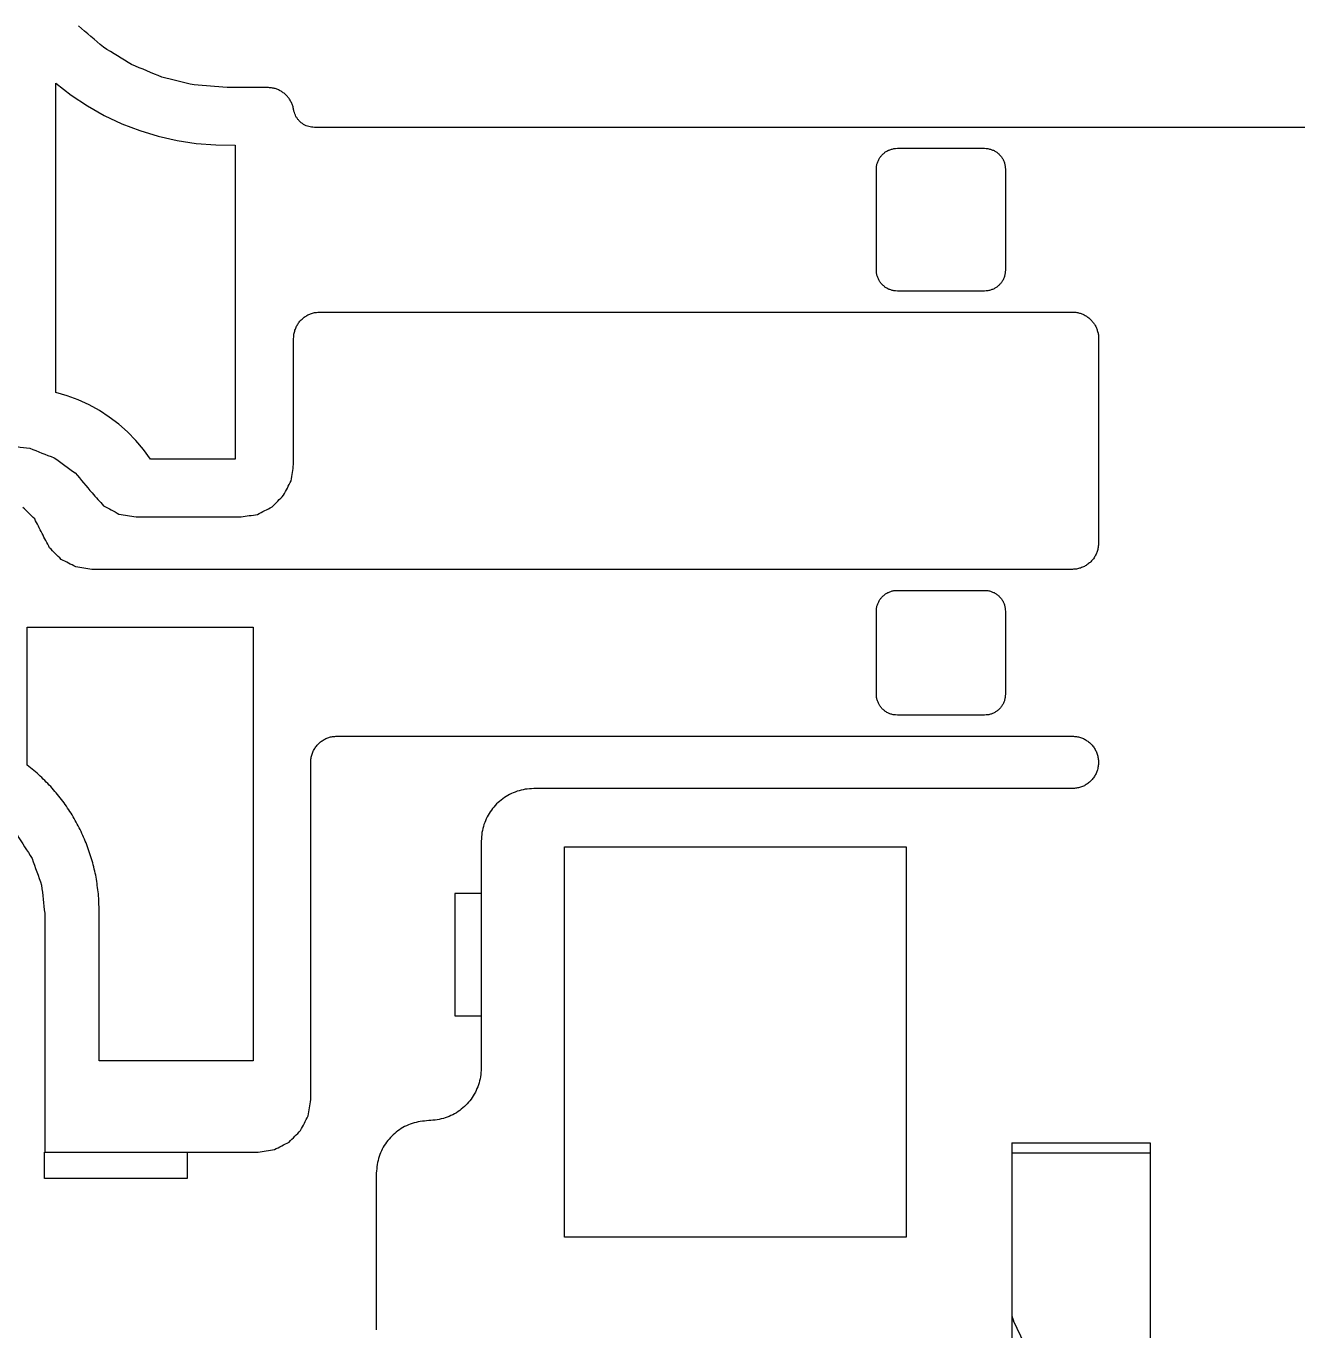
# Model space of a CAD drawing. Header units: millimetres. Extents: x 1863 to 2194, y 977 to 1295.
# Drawn here: x 1904.69 to 1916.81, y 1209.58 to 1222.01 of the extents above; entities that cross this region are included whole.
import ezdxf

# ---------------------------------------------------------------- set-up
doc = ezdxf.new("R2010")
doc.units = ezdxf.units.MM
doc.layers.add('2', color=7, linetype='Continuous', true_color=0xffffff)
doc.layers.add('BMLJ', color=4, linetype='Continuous')
doc.styles.get("Standard").update_dxf_attribs({"font": 'txt', "bigfont": 'gbcbig.shx'})
doc.dimstyles.new('ISO-25', dxfattribs={"dimtxt": 2.5, "dimasz": 2.5, "dimexe": 1.25, "dimexo": 0.625, "dimtad": 1, "dimtxsty": 'Standard', "dimcen": 2.5, "dimadec": 0, "dimazin": 0, "dimtfac": 1, "dimtmove": 0, "dimatfit": 3, "dimfxl": 1, "dimarcsym": 0})

# ---------------------------------------------------------------- blocks, each defined once
blk = doc.blocks.new('*D8')
at = {"layer": 'BMLJ', "color": 0, "lineweight": -2, "transparency": 16777216}
for p, q in [((2012.465, 1238.46), (1865.418, 1238.46)), ((1866.668, 1235.96), (1866.668, 1154.96)), ((2012.465, 1152.46), (1865.418, 1152.46))]:
    blk.add_line(p, q, dxfattribs=at)
at = {"layer": 'BMLJ', "color": 0, "transparency": 16777216}
for points in [[(1866.251, 1235.96), (1867.084, 1235.96), (1866.668, 1238.46)], [(1866.251, 1154.96), (1867.084, 1154.96), (1866.668, 1152.46)]]:
    blk.add_solid(points, dxfattribs=at)
at = {"layer": 'BMLJ', "color": 0, "transparency": 16777216, "insert": (1864.793, 1195.46), "char_height": 2.5, "attachment_point": 5, "rotation": 90}
blk.add_mtext('86', dxfattribs=at)

msp = doc.modelspace()

# ---------------------------------------------------------------- linework, layer by layer
at = {"layer": '2', "color": 35, "linetype": 'Continuous', "lineweight": 18}
for p, q in [((1904.974, 1221.465), (1905.121, 1221.35)), ((1904.974, 1218.517), (1904.974, 1221.465)), ((1905.121, 1221.35), (1905.275, 1221.248)), ((1905.275, 1221.248), (1905.436, 1221.157)), ((1905.436, 1221.157), (1905.603, 1221.078)), ((1905.603, 1221.078), (1905.774, 1221.012)), ((1905.774, 1221.012), (1905.95, 1220.958)), ((1905.95, 1220.958), (1906.13, 1220.917)), ((1906.13, 1220.917), (1906.313, 1220.889)), ((1906.313, 1220.889), (1906.498, 1220.875)), ((1906.498, 1220.875), (1906.684, 1220.873)), ((1906.684, 1220.873), (1906.684, 1217.88)), ((1905.082, 1218.485), (1904.973, 1218.517)), ((1905.188, 1218.445), (1905.082, 1218.485)), ((1905.291, 1218.398), (1905.188, 1218.445)), ((1905.39, 1218.344), (1905.291, 1218.398)), ((1905.484, 1218.282), (1905.39, 1218.344)), ((1905.574, 1218.214), (1905.484, 1218.282)), ((1905.658, 1218.14), (1905.574, 1218.214)), ((1905.737, 1218.059), (1905.658, 1218.14)), ((1905.81, 1217.972), (1905.737, 1218.059)), ((1905.877, 1217.88), (1905.81, 1217.972)), ((1906.684, 1217.88), (1905.877, 1217.88)), ((1909.029, 1213.74), (1908.779, 1213.74)), ((1908.779, 1213.74), (1908.779, 1212.575)), ((1908.779, 1212.575), (1909.029, 1212.575)), ((1914.087, 1211.365), (1914.087, 1209.408)), ((1914.087, 1211.365), (1915.407, 1211.365)), ((1915.407, 1211.365), (1915.407, 1208.277)), ((1904.867, 1211.025), (1904.867, 1211.274)), ((1906.227, 1211.276), (1906.227, 1211.025)), ((1915.407, 1211.265), (1914.087, 1211.265)), ((1906.227, 1211.025), (1904.867, 1211.025)), ((1914.101, 1209.67), (1914.836, 1208.146))]:
    msp.add_line(p, q, dxfattribs=at)
msp.add_arc((1914.237, 1209.735), 0.15, 180, 205.7479, dxfattribs=at)
for points, degree in [([(1905.428, 1221.806), (1905.348, 1221.874), (1905.269, 1221.942), (1905.189, 1222.01)], 3), ([(1905.697, 1221.641), (1905.607, 1221.696), (1905.518, 1221.751), (1905.428, 1221.806)], 3), ([(1905.986, 1221.521), (1905.89, 1221.561), (1905.793, 1221.601), (1905.697, 1221.641)], 3), ([(1906.292, 1221.447), (1906.19, 1221.471), (1906.088, 1221.496), (1905.986, 1221.521)], 3), ([(1906.606, 1221.422), (1906.501, 1221.431), (1906.397, 1221.439), (1906.292, 1221.447)], 3), ([(1906.994, 1221.422), (1906.606, 1221.422)], 1), ([(1907.03, 1221.42), (1907.018, 1221.421), (1907.006, 1221.421), (1906.994, 1221.422)], 3), ([(1907.065, 1221.412), (1907.054, 1221.415), (1907.042, 1221.417), (1907.03, 1221.42)], 3), ([(1907.098, 1221.4), (1907.087, 1221.404), (1907.076, 1221.408), (1907.065, 1221.412)], 3), ([(1907.129, 1221.383), (1907.119, 1221.389), (1907.108, 1221.394), (1907.098, 1221.4)], 3), ([(1907.157, 1221.363), (1907.147, 1221.369), (1907.138, 1221.376), (1907.129, 1221.383)], 3), ([(1907.181, 1221.338), (1907.173, 1221.346), (1907.165, 1221.354), (1907.157, 1221.363)], 3), ([(1907.203, 1221.311), (1907.196, 1221.32), (1907.188, 1221.329), (1907.181, 1221.338)], 3), ([(1907.22, 1221.28), (1907.214, 1221.29), (1907.208, 1221.301), (1907.203, 1221.311)], 3), ([(1907.233, 1221.247), (1907.229, 1221.258), (1907.224, 1221.269), (1907.22, 1221.28)], 3), ([(1907.241, 1221.212), (1907.238, 1221.223), (1907.236, 1221.235), (1907.233, 1221.247)], 3), ([(1907.242, 1221.204), (1907.242, 1221.205), (1907.242, 1221.205), (1907.242, 1221.206)], 3), ([(1907.242, 1221.203), (1907.242, 1221.203), (1907.242, 1221.204), (1907.242, 1221.204)], 3), ([(1907.243, 1221.202), (1907.243, 1221.202), (1907.243, 1221.203), (1907.242, 1221.203)], 3), ([(1907.243, 1221.2), (1907.243, 1221.201), (1907.243, 1221.201), (1907.243, 1221.202)], 3), ([(1907.243, 1221.199), (1907.243, 1221.199), (1907.243, 1221.2), (1907.243, 1221.2)], 3), ([(1907.244, 1221.197), (1907.244, 1221.198), (1907.244, 1221.198), (1907.243, 1221.199)], 3), ([(1907.252, 1221.171), (1907.249, 1221.18), (1907.247, 1221.188), (1907.244, 1221.197)], 3), ([(1907.263, 1221.147), (1907.259, 1221.155), (1907.256, 1221.163), (1907.252, 1221.171)], 3), ([(1907.277, 1221.124), (1907.273, 1221.132), (1907.268, 1221.139), (1907.263, 1221.147)], 3), ([(1907.295, 1221.104), (1907.289, 1221.111), (1907.283, 1221.117), (1907.277, 1221.124)], 3), ([(1907.314, 1221.086), (1907.308, 1221.092), (1907.301, 1221.098), (1907.295, 1221.104)], 3), ([(1907.336, 1221.071), (1907.329, 1221.076), (1907.321, 1221.081), (1907.314, 1221.086)], 3), ([(1907.36, 1221.059), (1907.352, 1221.063), (1907.344, 1221.067), (1907.336, 1221.071)], 3), ([(1907.385, 1221.05), (1907.376, 1221.053), (1907.368, 1221.056), (1907.36, 1221.059)], 3), ([(1907.411, 1221.045), (1907.402, 1221.047), (1907.394, 1221.048), (1907.385, 1221.05)], 3), ([(1907.439, 1221.043), (1907.43, 1221.043), (1907.42, 1221.044), (1907.411, 1221.045)], 3), ([(1907.553, 1221.043), (1907.439, 1221.043)], 1), ([(1907.961, 1221.043), (1907.553, 1221.043)], 1), ([(1908.368, 1221.043), (1907.961, 1221.043)], 1), ([(1909.659, 1221.043), (1908.368, 1221.043)], 1), ([(1910.105, 1221.043), (1909.659, 1221.043)], 1), ([(1910.551, 1221.043), (1910.105, 1221.043)], 1), ([(1912.422, 1221.043), (1910.551, 1221.043)], 1), ([(1912.559, 1221.043), (1912.422, 1221.043)], 1), ([(1912.695, 1221.043), (1912.559, 1221.043)], 1), ([(1914.914, 1221.043), (1912.695, 1221.043)], 1), ([(1917.501, 1221.043), (1914.914, 1221.043)], 1), ([(1912.806, 1220.706), (1912.81, 1220.716), (1912.814, 1220.725), (1912.818, 1220.735)], 3), ([(1912.818, 1220.735), (1912.823, 1220.744), (1912.829, 1220.752), (1912.834, 1220.761)], 3), ([(1912.834, 1220.761), (1912.841, 1220.769), (1912.848, 1220.777), (1912.854, 1220.785)], 3), ([(1912.854, 1220.785), (1912.862, 1220.791), (1912.87, 1220.798), (1912.878, 1220.805)], 3), ([(1912.878, 1220.805), (1912.886, 1220.81), (1912.895, 1220.815), (1912.904, 1220.821)], 3), ([(1912.904, 1220.821), (1912.914, 1220.825), (1912.923, 1220.829), (1912.933, 1220.833)], 3), ([(1912.933, 1220.833), (1912.943, 1220.835), (1912.953, 1220.838), (1912.964, 1220.84)], 3), ([(1912.964, 1220.84), (1912.974, 1220.841), (1912.985, 1220.842), (1912.996, 1220.843)], 3), ([(1912.996, 1220.843), (1913.827, 1220.843)], 1), ([(1913.827, 1220.843), (1913.838, 1220.842), (1913.849, 1220.841), (1913.859, 1220.84)], 3), ([(1913.859, 1220.84), (1913.87, 1220.838), (1913.88, 1220.835), (1913.89, 1220.833)], 3), ([(1913.89, 1220.833), (1913.9, 1220.829), (1913.909, 1220.825), (1913.919, 1220.821)], 3), ([(1913.919, 1220.821), (1913.928, 1220.815), (1913.936, 1220.81), (1913.945, 1220.805)], 3), ([(1913.945, 1220.805), (1913.953, 1220.798), (1913.96, 1220.791), (1913.968, 1220.785)], 3), ([(1913.968, 1220.785), (1913.975, 1220.777), (1913.981, 1220.769), (1913.988, 1220.761)], 3), ([(1913.988, 1220.761), (1913.993, 1220.752), (1913.999, 1220.744), (1914.004, 1220.735)], 3), ([(1914.004, 1220.735), (1914.008, 1220.725), (1914.012, 1220.716), (1914.016, 1220.706)], 3), ([(1912.796, 1220.643), (1912.796, 1220.654), (1912.797, 1220.665), (1912.798, 1220.676)], 3), ([(1912.796, 1219.683), (1912.796, 1220.643)], 1), ([(1912.798, 1220.676), (1912.801, 1220.686), (1912.803, 1220.696), (1912.806, 1220.706)], 3), ([(1914.016, 1220.706), (1914.019, 1220.696), (1914.021, 1220.686), (1914.024, 1220.676)], 3), ([(1914.024, 1220.676), (1914.025, 1220.665), (1914.026, 1220.654), (1914.026, 1220.643)], 3), ([(1914.026, 1220.643), (1914.026, 1219.683)], 1), ([(1912.798, 1219.65), (1912.797, 1219.661), (1912.796, 1219.672), (1912.796, 1219.683)], 3), ([(1912.806, 1219.62), (1912.803, 1219.63), (1912.801, 1219.64), (1912.798, 1219.65)], 3), ([(1912.818, 1219.591), (1912.814, 1219.6), (1912.81, 1219.61), (1912.806, 1219.62)], 3), ([(1914.016, 1219.62), (1914.012, 1219.61), (1914.008, 1219.6), (1914.004, 1219.591)], 3), ([(1914.024, 1219.65), (1914.021, 1219.64), (1914.019, 1219.63), (1914.016, 1219.62)], 3), ([(1914.026, 1219.683), (1914.026, 1219.672), (1914.025, 1219.661), (1914.024, 1219.65)], 3), ([(1912.834, 1219.565), (1912.829, 1219.573), (1912.823, 1219.582), (1912.818, 1219.591)], 3), ([(1912.854, 1219.541), (1912.848, 1219.549), (1912.841, 1219.557), (1912.834, 1219.565)], 3), ([(1912.878, 1219.521), (1912.87, 1219.528), (1912.862, 1219.535), (1912.854, 1219.541)], 3), ([(1912.904, 1219.505), (1912.895, 1219.511), (1912.886, 1219.516), (1912.878, 1219.521)], 3), ([(1912.933, 1219.493), (1912.923, 1219.497), (1912.914, 1219.501), (1912.904, 1219.505)], 3), ([(1912.964, 1219.485), (1912.953, 1219.488), (1912.943, 1219.491), (1912.933, 1219.493)], 3), ([(1912.996, 1219.483), (1912.985, 1219.484), (1912.974, 1219.485), (1912.964, 1219.485)], 3), ([(1913.859, 1219.485), (1913.849, 1219.485), (1913.838, 1219.484), (1913.827, 1219.483)], 3), ([(1913.89, 1219.493), (1913.88, 1219.491), (1913.87, 1219.488), (1913.859, 1219.485)], 3), ([(1913.919, 1219.505), (1913.909, 1219.501), (1913.9, 1219.497), (1913.89, 1219.493)], 3), ([(1913.945, 1219.521), (1913.936, 1219.516), (1913.928, 1219.511), (1913.919, 1219.505)], 3), ([(1913.968, 1219.541), (1913.96, 1219.535), (1913.953, 1219.528), (1913.945, 1219.521)], 3), ([(1913.988, 1219.565), (1913.981, 1219.557), (1913.975, 1219.549), (1913.968, 1219.541)], 3), ([(1914.004, 1219.591), (1913.999, 1219.582), (1913.993, 1219.573), (1913.988, 1219.565)], 3), ([(1913.827, 1219.483), (1912.996, 1219.483)], 1), ([(1907.343, 1219.234), (1907.354, 1219.241), (1907.365, 1219.248), (1907.376, 1219.255)], 3), ([(1907.376, 1219.255), (1907.388, 1219.26), (1907.4, 1219.265), (1907.412, 1219.27)], 3), ([(1907.412, 1219.27), (1907.425, 1219.273), (1907.437, 1219.276), (1907.45, 1219.279)], 3), ([(1907.45, 1219.279), (1907.464, 1219.28), (1907.477, 1219.281), (1907.491, 1219.282)], 3), ([(1907.491, 1219.282), (1907.553, 1219.282)], 1), ([(1907.553, 1219.282), (1907.961, 1219.282)], 1), ([(1907.961, 1219.282), (1908.368, 1219.282)], 1), ([(1908.368, 1219.282), (1909.659, 1219.282)], 1), ([(1909.659, 1219.282), (1910.105, 1219.282)], 1), ([(1910.105, 1219.282), (1910.551, 1219.282)], 1), ([(1910.551, 1219.282), (1912.422, 1219.282)], 1), ([(1912.422, 1219.282), (1912.559, 1219.282)], 1), ([(1912.559, 1219.282), (1912.695, 1219.282)], 1), ([(1912.695, 1219.282), (1914.665, 1219.282)], 1), ([(1914.665, 1219.282), (1914.676, 1219.282), (1914.687, 1219.281), (1914.699, 1219.28)], 3), ([(1914.699, 1219.28), (1914.71, 1219.278), (1914.721, 1219.276), (1914.732, 1219.273)], 3), ([(1914.732, 1219.273), (1914.742, 1219.27), (1914.753, 1219.266), (1914.763, 1219.262)], 3), ([(1914.763, 1219.262), (1914.773, 1219.257), (1914.783, 1219.252), (1914.793, 1219.247)], 3), ([(1914.793, 1219.247), (1914.802, 1219.241), (1914.811, 1219.235), (1914.82, 1219.228)], 3), ([(1907.254, 1219.111), (1907.259, 1219.123), (1907.264, 1219.135), (1907.269, 1219.147)], 3), ([(1907.269, 1219.147), (1907.276, 1219.158), (1907.282, 1219.169), (1907.289, 1219.18)], 3), ([(1907.289, 1219.18), (1907.297, 1219.19), (1907.306, 1219.2), (1907.314, 1219.209)], 3), ([(1907.314, 1219.209), (1907.324, 1219.218), (1907.333, 1219.226), (1907.343, 1219.234)], 3), ([(1914.82, 1219.228), (1914.828, 1219.221), (1914.836, 1219.214), (1914.844, 1219.206)], 3), ([(1914.844, 1219.206), (1914.851, 1219.198), (1914.858, 1219.189), (1914.865, 1219.181)], 3), ([(1914.865, 1219.181), (1914.871, 1219.172), (1914.877, 1219.162), (1914.883, 1219.153)], 3), ([(1914.883, 1219.153), (1914.888, 1219.143), (1914.893, 1219.132), (1914.897, 1219.122)], 3), ([(1914.897, 1219.122), (1914.901, 1219.111), (1914.904, 1219.1), (1914.907, 1219.089)], 3), ([(1907.241, 1219.032), (1907.242, 1219.046), (1907.243, 1219.059), (1907.244, 1219.073)], 3), ([(1907.241, 1217.83), (1907.241, 1219.032)], 1), ([(1907.244, 1219.073), (1907.247, 1219.086), (1907.251, 1219.099), (1907.254, 1219.111)], 3), ([(1914.907, 1219.089), (1914.908, 1219.087), (1914.908, 1219.086), (1914.909, 1219.084)], 3), ([(1914.909, 1219.084), (1914.909, 1219.082), (1914.909, 1219.08), (1914.91, 1219.078)], 3), ([(1914.91, 1219.078), (1914.91, 1219.076), (1914.911, 1219.074), (1914.911, 1219.072)], 3), ([(1914.911, 1219.072), (1914.911, 1219.071), (1914.912, 1219.069), (1914.912, 1219.067)], 3), ([(1914.912, 1219.067), (1914.912, 1219.065), (1914.912, 1219.063), (1914.913, 1219.061)], 3), ([(1914.913, 1219.061), (1914.913, 1219.059), (1914.913, 1219.057), (1914.913, 1219.055)], 3), ([(1914.913, 1219.055), (1914.914, 1219.053), (1914.914, 1219.052), (1914.914, 1219.05)], 3), ([(1914.914, 1219.05), (1914.914, 1219.048), (1914.914, 1219.046), (1914.914, 1219.044)], 3), ([(1914.914, 1219.044), (1914.914, 1219.042), (1914.914, 1219.04), (1914.914, 1219.038)], 3), ([(1914.914, 1219.038), (1914.914, 1219.036), (1914.914, 1219.034), (1914.914, 1219.032)], 3), ([(1914.914, 1219.032), (1914.914, 1217.08)], 1), ([(1904.479, 1218.015), (1904.562, 1218.005), (1904.644, 1217.995), (1904.726, 1217.985)], 3), ([(1904.726, 1217.985), (1904.803, 1217.954), (1904.88, 1217.924), (1904.957, 1217.894)], 3), ([(1904.957, 1217.894), (1905.025, 1217.845), (1905.092, 1217.797), (1905.159, 1217.749)], 3), ([(1905.159, 1217.749), (1905.213, 1217.685), (1905.266, 1217.622), (1905.319, 1217.558)], 3), ([(1907.217, 1217.675), (1907.225, 1217.727), (1907.233, 1217.778), (1907.241, 1217.83)], 3), ([(1907.145, 1217.536), (1907.169, 1217.582), (1907.193, 1217.629), (1907.217, 1217.675)], 3), ([(1905.319, 1217.558), (1905.356, 1217.518), (1905.393, 1217.477), (1905.43, 1217.436)], 3), ([(1907.035, 1217.425), (1907.072, 1217.462), (1907.109, 1217.499), (1907.145, 1217.536)], 3), ([(1904.773, 1217.311), (1904.736, 1217.348), (1904.698, 1217.384), (1904.661, 1217.421)], 3), ([(1905.43, 1217.436), (1905.479, 1217.41), (1905.527, 1217.384), (1905.576, 1217.357)], 3), ([(1906.896, 1217.354), (1906.942, 1217.378), (1906.989, 1217.402), (1907.035, 1217.425)], 3), ([(1904.843, 1217.173), (1904.82, 1217.219), (1904.796, 1217.265), (1904.773, 1217.311)], 3), ([(1905.576, 1217.357), (1905.63, 1217.348), (1905.684, 1217.339), (1905.739, 1217.33)], 3), ([(1905.739, 1217.33), (1906.689, 1217.33)], 1), ([(1906.689, 1217.33), (1906.741, 1217.33)], 1), ([(1906.741, 1217.33), (1906.792, 1217.338), (1906.844, 1217.346), (1906.896, 1217.354)], 3), ([(1904.915, 1217.035), (1904.891, 1217.081), (1904.867, 1217.127), (1904.843, 1217.173)], 3), ([(1905.025, 1216.925), (1904.988, 1216.961), (1904.952, 1216.998), (1904.915, 1217.035)], 3), ([(1914.902, 1217.001), (1914.897, 1216.989), (1914.892, 1216.977), (1914.886, 1216.965)], 3), ([(1914.911, 1217.04), (1914.908, 1217.027), (1914.905, 1217.014), (1914.902, 1217.001)], 3), ([(1914.914, 1217.08), (1914.913, 1217.067), (1914.912, 1217.053), (1914.911, 1217.04)], 3), ([(1905.164, 1216.854), (1905.118, 1216.878), (1905.072, 1216.901), (1905.025, 1216.925)], 3), ([(1914.812, 1216.878), (1914.801, 1216.871), (1914.79, 1216.865), (1914.779, 1216.858)], 3), ([(1914.841, 1216.903), (1914.831, 1216.895), (1914.822, 1216.887), (1914.812, 1216.878)], 3), ([(1914.866, 1216.932), (1914.858, 1216.923), (1914.849, 1216.913), (1914.841, 1216.903)], 3), ([(1914.886, 1216.965), (1914.88, 1216.954), (1914.873, 1216.943), (1914.866, 1216.932)], 3), ([(1905.318, 1216.83), (1905.267, 1216.838), (1905.216, 1216.846), (1905.164, 1216.854)], 3), ([(1907.835, 1216.83), (1905.318, 1216.83)], 1), ([(1908.203, 1216.83), (1907.835, 1216.83)], 1), ([(1908.571, 1216.83), (1908.203, 1216.83)], 1), ([(1909.659, 1216.83), (1908.571, 1216.83)], 1), ([(1910.105, 1216.83), (1909.659, 1216.83)], 1), ([(1910.551, 1216.83), (1910.105, 1216.83)], 1), ([(1912.422, 1216.83), (1910.551, 1216.83)], 1), ([(1912.559, 1216.83), (1912.422, 1216.83)], 1), ([(1912.695, 1216.83), (1912.559, 1216.83)], 1), ([(1914.665, 1216.83), (1912.695, 1216.83)], 1), ([(1914.705, 1216.833), (1914.692, 1216.832), (1914.678, 1216.831), (1914.665, 1216.83)], 3), ([(1914.743, 1216.843), (1914.731, 1216.84), (1914.718, 1216.836), (1914.705, 1216.833)], 3), ([(1914.779, 1216.858), (1914.767, 1216.853), (1914.755, 1216.848), (1914.743, 1216.843)], 3), ([(1912.933, 1216.62), (1912.943, 1216.623), (1912.953, 1216.625), (1912.964, 1216.628)], 3), ([(1912.964, 1216.628), (1912.974, 1216.628), (1912.985, 1216.629), (1912.996, 1216.63)], 3), ([(1912.996, 1216.63), (1913.827, 1216.63)], 1), ([(1913.827, 1216.63), (1913.838, 1216.629), (1913.849, 1216.628), (1913.859, 1216.628)], 3), ([(1913.859, 1216.628), (1913.87, 1216.625), (1913.88, 1216.623), (1913.89, 1216.62)], 3), ([(1912.806, 1216.493), (1912.81, 1216.503), (1912.814, 1216.513), (1912.818, 1216.522)], 3), ([(1912.818, 1216.522), (1912.823, 1216.531), (1912.829, 1216.54), (1912.834, 1216.548)], 3), ([(1912.834, 1216.548), (1912.841, 1216.556), (1912.848, 1216.564), (1912.854, 1216.572)], 3), ([(1912.854, 1216.572), (1912.862, 1216.578), (1912.87, 1216.585), (1912.878, 1216.592)], 3), ([(1912.878, 1216.592), (1912.886, 1216.597), (1912.895, 1216.602), (1912.904, 1216.608)], 3), ([(1912.904, 1216.608), (1912.914, 1216.612), (1912.923, 1216.616), (1912.933, 1216.62)], 3), ([(1913.89, 1216.62), (1913.9, 1216.616), (1913.909, 1216.612), (1913.919, 1216.608)], 3), ([(1913.919, 1216.608), (1913.928, 1216.602), (1913.936, 1216.597), (1913.945, 1216.592)], 3), ([(1913.945, 1216.592), (1913.953, 1216.585), (1913.96, 1216.578), (1913.968, 1216.572)], 3), ([(1913.968, 1216.572), (1913.975, 1216.564), (1913.981, 1216.556), (1913.988, 1216.548)], 3), ([(1913.988, 1216.548), (1913.993, 1216.54), (1913.999, 1216.531), (1914.004, 1216.522)], 3), ([(1914.004, 1216.522), (1914.008, 1216.513), (1914.012, 1216.503), (1914.016, 1216.493)], 3), ([(1912.796, 1216.43), (1912.796, 1216.441), (1912.797, 1216.452), (1912.798, 1216.463)], 3), ([(1912.796, 1215.641), (1912.796, 1216.43)], 1), ([(1912.798, 1216.463), (1912.801, 1216.473), (1912.803, 1216.483), (1912.806, 1216.493)], 3), ([(1914.016, 1216.493), (1914.019, 1216.483), (1914.021, 1216.473), (1914.024, 1216.463)], 3), ([(1914.024, 1216.463), (1914.025, 1216.452), (1914.026, 1216.441), (1914.026, 1216.43)], 3), ([(1914.026, 1216.43), (1914.026, 1215.641)], 1), ([(1904.702, 1214.964), (1904.702, 1216.28)], 1), ([(1904.702, 1216.28), (1906.854, 1216.28)], 1), ([(1906.854, 1216.28), (1906.854, 1212.145)], 1), ([(1912.798, 1215.608), (1912.797, 1215.619), (1912.796, 1215.63), (1912.796, 1215.641)], 3), ([(1914.026, 1215.641), (1914.026, 1215.63), (1914.025, 1215.619), (1914.024, 1215.608)], 3), ([(1912.806, 1215.577), (1912.803, 1215.588), (1912.801, 1215.598), (1912.798, 1215.608)], 3), ([(1912.818, 1215.549), (1912.814, 1215.558), (1912.81, 1215.568), (1912.806, 1215.577)], 3), ([(1912.834, 1215.522), (1912.829, 1215.531), (1912.823, 1215.54), (1912.818, 1215.549)], 3), ([(1912.854, 1215.499), (1912.848, 1215.507), (1912.841, 1215.515), (1912.834, 1215.522)], 3), ([(1913.988, 1215.522), (1913.981, 1215.515), (1913.975, 1215.507), (1913.968, 1215.499)], 3), ([(1914.004, 1215.549), (1913.999, 1215.54), (1913.993, 1215.531), (1913.988, 1215.522)], 3), ([(1914.016, 1215.577), (1914.012, 1215.568), (1914.008, 1215.558), (1914.004, 1215.549)], 3), ([(1914.024, 1215.608), (1914.021, 1215.598), (1914.019, 1215.588), (1914.016, 1215.577)], 3), ([(1912.878, 1215.479), (1912.87, 1215.486), (1912.862, 1215.493), (1912.854, 1215.499)], 3), ([(1912.904, 1215.463), (1912.895, 1215.468), (1912.886, 1215.474), (1912.878, 1215.479)], 3), ([(1912.933, 1215.451), (1912.923, 1215.455), (1912.914, 1215.459), (1912.904, 1215.463)], 3), ([(1912.964, 1215.443), (1912.953, 1215.446), (1912.943, 1215.448), (1912.933, 1215.451)], 3), ([(1912.996, 1215.441), (1912.985, 1215.442), (1912.974, 1215.442), (1912.964, 1215.443)], 3), ([(1913.827, 1215.441), (1912.996, 1215.441)], 1), ([(1913.859, 1215.443), (1913.849, 1215.442), (1913.838, 1215.442), (1913.827, 1215.441)], 3), ([(1913.89, 1215.451), (1913.88, 1215.448), (1913.87, 1215.446), (1913.859, 1215.443)], 3), ([(1913.919, 1215.463), (1913.909, 1215.459), (1913.9, 1215.455), (1913.89, 1215.451)], 3), ([(1913.945, 1215.479), (1913.936, 1215.474), (1913.928, 1215.468), (1913.919, 1215.463)], 3), ([(1913.968, 1215.499), (1913.96, 1215.493), (1913.953, 1215.486), (1913.945, 1215.479)], 3), ([(1907.432, 1215.105), (1907.438, 1215.116), (1907.445, 1215.127), (1907.452, 1215.138)], 3), ([(1907.452, 1215.138), (1907.46, 1215.148), (1907.469, 1215.158), (1907.477, 1215.167)], 3), ([(1907.477, 1215.167), (1907.487, 1215.176), (1907.496, 1215.184), (1907.506, 1215.192)], 3), ([(1907.506, 1215.192), (1907.517, 1215.199), (1907.528, 1215.206), (1907.539, 1215.213)], 3), ([(1907.539, 1215.213), (1907.551, 1215.218), (1907.563, 1215.223), (1907.575, 1215.228)], 3), ([(1907.575, 1215.228), (1907.587, 1215.231), (1907.6, 1215.234), (1907.613, 1215.237)], 3), ([(1907.613, 1215.237), (1907.627, 1215.238), (1907.64, 1215.239), (1907.654, 1215.24)], 3), ([(1907.654, 1215.24), (1907.835, 1215.24)], 1), ([(1907.835, 1215.24), (1908.203, 1215.24)], 1), ([(1908.203, 1215.24), (1908.571, 1215.24)], 1), ([(1908.571, 1215.24), (1909.659, 1215.24)], 1), ([(1909.659, 1215.24), (1910.105, 1215.24)], 1), ([(1910.105, 1215.24), (1910.551, 1215.24)], 1), ([(1910.551, 1215.24), (1912.422, 1215.24)], 1), ([(1912.422, 1215.24), (1912.559, 1215.24)], 1), ([(1912.559, 1215.24), (1912.695, 1215.24)], 1), ([(1912.695, 1215.24), (1914.665, 1215.24)], 1), ([(1914.665, 1215.24), (1914.678, 1215.239), (1914.692, 1215.238), (1914.705, 1215.237)], 3), ([(1914.705, 1215.237), (1914.718, 1215.234), (1914.731, 1215.231), (1914.743, 1215.228)], 3), ([(1914.743, 1215.228), (1914.755, 1215.223), (1914.767, 1215.218), (1914.779, 1215.213)], 3), ([(1914.779, 1215.213), (1914.79, 1215.206), (1914.801, 1215.199), (1914.812, 1215.192)], 3), ([(1914.812, 1215.192), (1914.822, 1215.184), (1914.831, 1215.176), (1914.841, 1215.167)], 3), ([(1914.841, 1215.167), (1914.849, 1215.158), (1914.858, 1215.148), (1914.866, 1215.138)], 3), ([(1914.866, 1215.138), (1914.873, 1215.127), (1914.88, 1215.116), (1914.886, 1215.105)], 3), ([(1907.404, 1214.99), (1907.405, 1215.004), (1907.406, 1215.018), (1907.407, 1215.031)], 3), ([(1907.407, 1215.031), (1907.41, 1215.044), (1907.413, 1215.057), (1907.417, 1215.069)], 3), ([(1907.417, 1215.069), (1907.422, 1215.081), (1907.427, 1215.093), (1907.432, 1215.105)], 3), ([(1914.886, 1215.105), (1914.892, 1215.093), (1914.897, 1215.081), (1914.902, 1215.069)], 3), ([(1914.902, 1215.069), (1914.905, 1215.057), (1914.908, 1215.044), (1914.911, 1215.031)], 3), ([(1914.911, 1215.031), (1914.912, 1215.018), (1914.913, 1215.004), (1914.914, 1214.99)], 3), ([(1904.826, 1214.86), (1904.785, 1214.895), (1904.743, 1214.93), (1904.702, 1214.964)], 3), ([(1907.404, 1211.776), (1907.404, 1214.99)], 1), ([(1914.902, 1214.911), (1914.897, 1214.9), (1914.892, 1214.888), (1914.886, 1214.876)], 3), ([(1914.911, 1214.95), (1914.908, 1214.937), (1914.905, 1214.924), (1914.902, 1214.911)], 3), ([(1914.914, 1214.99), (1914.913, 1214.977), (1914.912, 1214.963), (1914.911, 1214.95)], 3), ([(1904.939, 1214.745), (1904.902, 1214.783), (1904.864, 1214.822), (1904.826, 1214.86)], 3), ([(1914.779, 1214.768), (1914.767, 1214.763), (1914.755, 1214.758), (1914.743, 1214.753)], 3), ([(1914.812, 1214.789), (1914.801, 1214.782), (1914.79, 1214.775), (1914.779, 1214.768)], 3), ([(1914.841, 1214.814), (1914.831, 1214.805), (1914.822, 1214.797), (1914.812, 1214.789)], 3), ([(1914.866, 1214.843), (1914.858, 1214.833), (1914.849, 1214.823), (1914.841, 1214.814)], 3), ([(1914.886, 1214.876), (1914.88, 1214.865), (1914.873, 1214.854), (1914.866, 1214.843)], 3), ([(1905.041, 1214.621), (1905.007, 1214.663), (1904.973, 1214.704), (1904.939, 1214.745)], 3), ([(1909.234, 1214.644), (1909.214, 1214.627), (1909.195, 1214.611), (1909.176, 1214.594)], 3), ([(1909.299, 1214.685), (1909.277, 1214.671), (1909.256, 1214.658), (1909.234, 1214.644)], 3), ([(1909.371, 1214.715), (1909.347, 1214.705), (1909.323, 1214.695), (1909.299, 1214.685)], 3), ([(1909.448, 1214.734), (1909.423, 1214.728), (1909.397, 1214.721), (1909.371, 1214.715)], 3), ([(1909.53, 1214.74), (1909.503, 1214.738), (1909.475, 1214.736), (1909.448, 1214.734)], 3), ([(1914.665, 1214.74), (1909.53, 1214.74)], 1), ([(1914.705, 1214.744), (1914.692, 1214.743), (1914.678, 1214.742), (1914.665, 1214.74)], 3), ([(1914.743, 1214.753), (1914.731, 1214.75), (1914.718, 1214.747), (1914.705, 1214.744)], 3), ([(1905.13, 1214.489), (1905.101, 1214.533), (1905.071, 1214.577), (1905.041, 1214.621)], 3), ([(1909.126, 1214.536), (1909.112, 1214.514), (1909.099, 1214.492), (1909.085, 1214.47)], 3), ([(1909.176, 1214.594), (1909.159, 1214.575), (1909.142, 1214.555), (1909.126, 1214.536)], 3), ([(1905.207, 1214.35), (1905.182, 1214.396), (1905.156, 1214.443), (1905.13, 1214.489)], 3), ([(1909.055, 1214.399), (1909.048, 1214.373), (1909.042, 1214.347), (1909.036, 1214.322)], 3), ([(1909.085, 1214.47), (1909.075, 1214.446), (1909.065, 1214.422), (1909.055, 1214.399)], 3), ([(1904.605, 1214.3), (1904.653, 1214.224), (1904.701, 1214.149), (1904.748, 1214.073)], 3), ([(1905.271, 1214.204), (1905.25, 1214.252), (1905.229, 1214.301), (1905.207, 1214.35)], 3), ([(1909.036, 1214.322), (1909.034, 1214.295), (1909.032, 1214.267), (1909.029, 1214.24)], 3), ([(1905.322, 1214.052), (1905.305, 1214.103), (1905.288, 1214.153), (1905.271, 1214.204)], 3), ([(1909.029, 1214.24), (1909.029, 1212.075)], 1), ([(1909.824, 1214.187), (1913.079, 1214.187)], 1), ([(1909.824, 1210.466), (1909.824, 1214.187)], 1), ([(1913.079, 1214.187), (1913.079, 1210.466)], 1), ([(1904.748, 1214.073), (1904.778, 1213.988), (1904.808, 1213.904), (1904.838, 1213.819)], 3), ([(1905.359, 1213.896), (1905.346, 1213.948), (1905.334, 1214), (1905.322, 1214.052)], 3), ([(1905.381, 1213.737), (1905.373, 1213.79), (1905.366, 1213.843), (1905.359, 1213.896)], 3), ([(1904.838, 1213.819), (1904.848, 1213.73), (1904.858, 1213.641), (1904.868, 1213.552)], 3), ([(1905.388, 1213.574), (1905.386, 1213.629), (1905.383, 1213.683), (1905.381, 1213.737)], 3), ([(1904.868, 1213.552), (1904.868, 1211.276)], 1), ([(1905.388, 1212.145), (1905.388, 1213.574)], 1), ([(1906.854, 1212.145), (1905.388, 1212.145)], 1), ([(1909.029, 1212.075), (1909.027, 1212.048), (1909.025, 1212.021), (1909.023, 1211.994)], 3), ([(1909.004, 1211.917), (1908.994, 1211.893), (1908.984, 1211.87), (1908.974, 1211.846)], 3), ([(1909.023, 1211.994), (1909.017, 1211.969), (1909.01, 1211.943), (1909.004, 1211.917)], 3), ([(1908.933, 1211.78), (1908.916, 1211.761), (1908.9, 1211.741), (1908.883, 1211.722)], 3), ([(1908.974, 1211.846), (1908.96, 1211.824), (1908.946, 1211.802), (1908.933, 1211.78)], 3), ([(1907.379, 1211.621), (1907.387, 1211.673), (1907.395, 1211.724), (1907.404, 1211.776)], 3), ([(1908.825, 1211.672), (1908.803, 1211.658), (1908.781, 1211.645), (1908.759, 1211.631)], 3), ([(1908.883, 1211.722), (1908.864, 1211.705), (1908.844, 1211.689), (1908.825, 1211.672)], 3), ([(1907.308, 1211.482), (1907.332, 1211.528), (1907.355, 1211.575), (1907.379, 1211.621)], 3), ([(1908.371, 1211.55), (1908.347, 1211.54), (1908.323, 1211.53), (1908.299, 1211.52)], 3), ([(1908.448, 1211.569), (1908.422, 1211.563), (1908.397, 1211.556), (1908.371, 1211.55)], 3), ([(1908.529, 1211.576), (1908.502, 1211.573), (1908.475, 1211.571), (1908.448, 1211.569)], 3), ([(1908.61, 1211.582), (1908.583, 1211.58), (1908.556, 1211.578), (1908.529, 1211.576)], 3), ([(1908.687, 1211.601), (1908.662, 1211.595), (1908.636, 1211.588), (1908.61, 1211.582)], 3), ([(1908.759, 1211.631), (1908.735, 1211.621), (1908.711, 1211.611), (1908.687, 1211.601)], 3), ([(1907.198, 1211.371), (1907.234, 1211.408), (1907.271, 1211.445), (1907.308, 1211.482)], 3), ([(1908.176, 1211.429), (1908.159, 1211.41), (1908.143, 1211.39), (1908.126, 1211.371)], 3), ([(1908.234, 1211.479), (1908.215, 1211.462), (1908.195, 1211.446), (1908.176, 1211.429)], 3), ([(1908.299, 1211.52), (1908.278, 1211.506), (1908.256, 1211.493), (1908.234, 1211.479)], 3), ([(1906.904, 1211.276), (1906.955, 1211.284), (1907.006, 1211.292), (1907.058, 1211.3)], 3), ([(1907.058, 1211.3), (1907.104, 1211.324), (1907.151, 1211.347), (1907.198, 1211.371)], 3), ([(1908.085, 1211.305), (1908.075, 1211.281), (1908.065, 1211.257), (1908.055, 1211.234)], 3), ([(1908.126, 1211.371), (1908.112, 1211.349), (1908.099, 1211.327), (1908.085, 1211.305)], 3), ([(1904.868, 1211.276), (1906.904, 1211.276)], 1), ([(1908.055, 1211.234), (1908.049, 1211.208), (1908.042, 1211.182), (1908.036, 1211.157)], 3), ([(1908.036, 1211.157), (1908.034, 1211.13), (1908.032, 1211.103), (1908.029, 1211.076)], 3), ([(1908.029, 1211.076), (1908.029, 1209.581)], 1), ([(1913.079, 1210.466), (1909.824, 1210.466)], 1)]:
    msp.add_open_spline(points, degree=degree, dxfattribs=at)
msp.add_open_spline([(1907.242, 1221.206), (1907.242, 1221.206), (1907.242, 1221.207), (1907.242, 1221.208), (1907.241, 1221.208), (1907.241, 1221.209), (1907.241, 1221.21), (1907.241, 1221.211), (1907.241, 1221.211), (1907.241, 1221.212)], degree=3, knots=[0, 0, 0, 0, 0.251005, 0.251005, 0.501352, 0.501352, 0.751027, 0.751027, 1, 1, 1, 1], dxfattribs=at)

# ---------------------------------------------------------------- dimensions: what is measured, and where the dimension line sits
at = {"layer": 'BMLJ'}
dim = msp.add_linear_dim(base=(1866.668, 1152.46), p1=(2013.09, 1238.46), p2=(2013.09, 1152.46), angle=90, dimstyle='ISO-25', dxfattribs=at)
dim.commit()
dim.dimension.update_dxf_attribs({"geometry": '*D8', "text_midpoint": (1864.793, 1195.46)})

doc.saveas('drawing.dxf')
